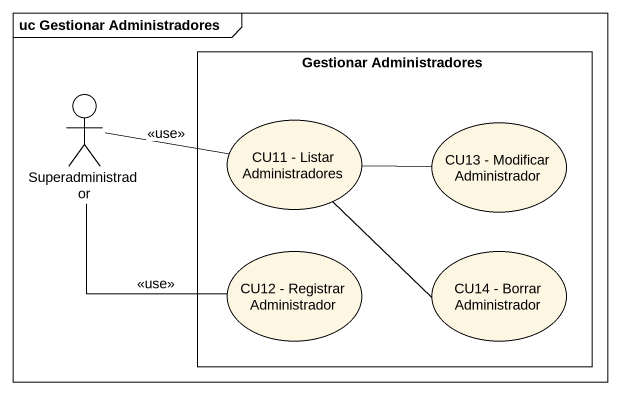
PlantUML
@startuml
mainframe uc Gestionar Administradores
rectangle "Gestionar Administradores" as Gestionar_Administradores {
  usecase "CU11 - Listar Administradores" as CU11_Listar_Administradores
  usecase "CU13 - Modificar Administrador" as CU13_Modificar_Administrador
  usecase "CU12 - Registrar Administrador" as CU12_Registrar_Administrador
  usecase "CU14 - Borrar Administrador" as CU14_Borrar_Administrador
}
actor Superadministrador
Superadministrador -right- CU11_Listar_Administradores : <<use>>
Superadministrador -- CU12_Registrar_Administrador : <<use>>
CU13_Modificar_Administrador -left- CU11_Listar_Administradores
CU14_Borrar_Administrador -up- CU11_Listar_Administradores
@enduml
